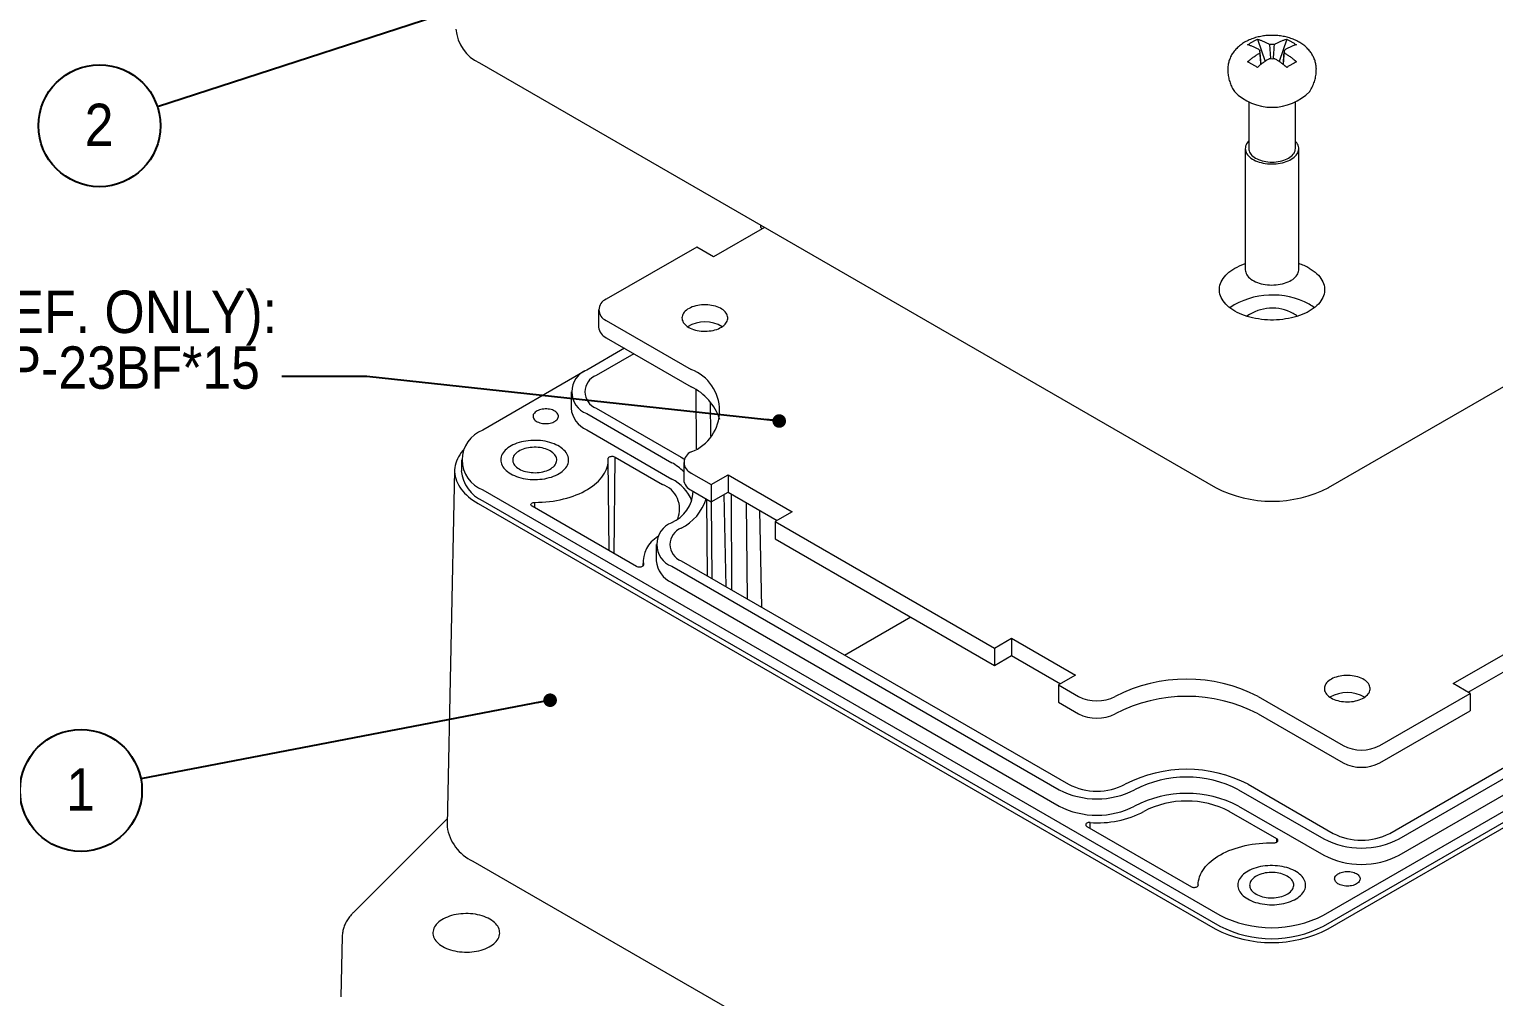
# Model space of a CAD drawing. Header units: inches. Extents: x 0.3 to 21.8, y 0.2 to 16.9.
# Drawn here: x 14.147 to 18.462, y 3.177 to 6.03 of the extents above; entities that cross this region are included whole.
import ezdxf

# ---------------------------------------------------------------- set-up
doc = ezdxf.new("R2010")
doc.units = ezdxf.units.IN
doc.header["$MEASUREMENT"] = 0
doc.linetypes.add('SLD-Solid', pattern=[0])
doc.layers.add('SLD-0', color=7, linetype='SLD-Solid')
doc.styles.add('SLDTEXTSTYLE1', font='GOTHIC.TTF', dxfattribs={"width": 0.913})
doc.styles.get("Standard").update_dxf_attribs({"font": 'GOTHIC.TTF'})
doc.dimstyles.new('SLDDIMSTYLE1', dxfattribs={"dimtxt": 0, "dimasz": 0.04, "dimexe": 0, "dimexo": 0.0625, "dimgap": 0, "dimtad": 0, "dimtih": 1, "dimtoh": 1, "dimdec": 0, "dimrnd": 1e-09, "dimzin": 0, "dimdsep": 46, "dimtxsty": 'Standard', "dimblk1": 'DOT', "dimblk2": 'DOT', "dimsah": 1, "dimcen": 0.09, "dimadec": 0, "dimazin": 0, "dimtfac": 0.04, "dimtdec": 0, "dimtofl": 0, "dimtmove": 0, "dimatfit": 3, "dimldrblk": 'DOT', "dimfxl": 0, "dimfrac": 2, "dimtolj": 1, "dimtzin": 0, "dimarcsym": 0})

# ---------------------------------------------------------------- blocks, each defined once
blk = doc.blocks.new('SW_NOTE_5')
at = {"layer": 'SLD-0', "color": 0}
blk.add_circle((-0.1765, -0.0339), 0.1797, dxfattribs=at)
at = {"layer": 'SLD-0', "color": 0, "insert": (-0.1777, 0.0311), "char_height": 0.125, "attachment_point": 2, "style": 'SLDTEXTSTYLE1'}
blk.add_mtext('1', dxfattribs=at)
blk = doc.blocks.new('_DOT')
at = {"color": 0, "linetype": 'ByBlock', "lineweight": -2}
blk.add_line((-0.5, 0), (-1, 0), dxfattribs=at)
at = {"color": 0, "linetype": 'ByBlock', "const_width": 0.5}
blk.add_lwpolyline([(-0.25, 0, 1), (0.25, 0, 1)], format="xyb", close=True, dxfattribs=at)
blk = doc.blocks.new('SW_NOTE_6')
at = {"layer": 'SLD-0', "color": 0}
blk.add_circle((-0.1709, -0.0556), 0.1797, dxfattribs=at)
at = {"layer": 'SLD-0', "color": 0, "insert": (-0.1721, 0.0094), "char_height": 0.125, "attachment_point": 2, "style": 'SLDTEXTSTYLE1'}
blk.add_mtext('2', dxfattribs=at)
blk = doc.blocks.new('SW_NOTE_8')
at = {"layer": 'SLD-0', "color": 0, "char_height": 0.125, "attachment_point": 3, "style": 'SLDTEXTSTYLE1'}
for s, insert in [('WP-23BF*15-PCB (REF. ONLY): ', (-0.0143, 0.2531)), ('PCB TEMPLATE FOR WP-23BF*15', (-0.065, 0.0888))]:
    blk.add_mtext(s, dxfattribs=dict(at, insert=insert))

msp = doc.modelspace()

# ---------------------------------------------------------------- linework, layer by layer
at = {"color": 7, "linetype": 'SLD-Solid', "lineweight": 15}
for p, q in [((17.9757, 4.679), (20.836, 6.3302)), ((17.7656, 6.0004), (17.7882, 5.9351)), ((17.8521, 6.0004), (17.8295, 5.9351)), ((17.7707, 5.9696), (17.7731, 5.9682)), ((17.7731, 5.96), (17.7707, 5.9586)), ((17.7731, 5.96), (17.7758, 5.926)), ((17.8018, 5.9848), (17.7993, 5.9862)), ((17.8018, 5.9848), (17.8048, 5.9434)), ((17.8184, 5.9862), (17.8159, 5.9848)), ((17.8446, 5.9682), (17.8416, 5.9262)), ((17.8446, 5.9682), (17.8471, 5.9696)), ((17.8471, 5.9586), (17.8446, 5.96)), ((15.4733, 5.931), (17.642, 4.679)), ((17.7993, 5.9421), (17.8018, 5.9435)), ((17.8159, 5.9435), (17.8184, 5.9421)), ((17.74, 5.8151), (17.74, 5.678)), ((17.8778, 5.678), (17.8778, 5.8151)), ((17.7301, 5.678), (17.7301, 5.3212)), ((17.8876, 5.3212), (17.8876, 5.678)), ((16.3137, 5.4458), (16.1632, 5.3589)), ((16.3019, 5.4526), (16.3019, 5.4453)), ((16.3019, 5.4453), (16.3074, 5.4421)), ((16.1135, 5.3876), (15.8469, 5.2337)), ((16.1632, 5.3589), (16.1135, 5.3876)), ((15.8246, 5.2026), (15.8246, 5.1516)), ((15.8469, 5.1715), (16.0975, 5.0268)), ((15.8469, 5.1205), (16.0975, 4.9758)), ((15.9008, 5.0894), (15.7895, 5.0251)), ((15.9286, 5.0733), (15.8173, 5.009)), ((17.9608, 3.4181), (20.826, 5.0721)), ((15.7852, 5.0226), (15.4833, 4.8483)), ((17.9608, 3.3859), (20.826, 5.04)), ((17.9747, 3.3779), (20.8399, 5.0319)), ((18.1557, 3.6591), (20.492, 5.0078)), ((16.111, 4.9674), (16.1115, 4.7923)), ((18.1835, 3.643), (20.5198, 4.9917)), ((15.7434, 4.9609), (15.7434, 4.9126)), ((16.1551, 4.8305), (16.1541, 4.9302)), ((18.1835, 3.5948), (20.5198, 4.9435)), ((15.7895, 4.8966), (16.0401, 4.7519)), ((15.8173, 4.9127), (16.0679, 4.768)), ((15.7895, 4.8484), (16.0401, 4.7037)), ((15.42, 4.76), (15.42, 4.7278)), ((15.8557, 4.4921), (15.8528, 4.7608)), ((15.8707, 4.4834), (15.8729, 4.7687)), ((15.8729, 4.7687), (16.0128, 4.6879)), ((16.0752, 4.7526), (16.0752, 4.7015)), ((15.4003, 4.7295), (15.3779, 3.6845)), ((16.0975, 4.7215), (16.1564, 4.6875)), ((16.1564, 4.6875), (16.2062, 4.7162)), ((16.2062, 4.7162), (16.3946, 4.6074)), ((16.2062, 4.7162), (16.2062, 4.6652)), ((15.4833, 4.6717), (17.6548, 3.4181)), ((16.0975, 4.6705), (16.1564, 4.6364)), ((16.1564, 4.6875), (16.1564, 4.6364)), ((16.1564, 4.6364), (16.2062, 4.6652)), ((16.2062, 4.6652), (16.3504, 4.5819)), ((15.4694, 4.6315), (17.6409, 3.3779)), ((15.4833, 4.6395), (17.6548, 3.3859)), ((15.9363, 4.4455), (15.6283, 4.6233)), ((15.6366, 4.6185), (15.6366, 4.635)), ((16.1455, 4.4179), (16.1431, 4.6441)), ((16.1594, 4.4099), (16.1571, 4.6368)), ((16.1999, 4.3865), (16.1945, 4.6584)), ((16.2149, 4.6601), (16.2156, 4.3774)), ((16.2634, 4.3498), (16.2606, 4.6338)), ((16.3051, 4.3258), (16.2994, 4.6113)), ((16.3946, 4.6074), (16.3448, 4.5787)), ((16.3448, 4.5787), (16.9915, 4.2054)), ((16.3448, 4.5787), (16.3448, 4.5277)), ((15.994, 4.5108), (15.994, 4.4626)), ((16.3448, 4.5277), (16.9915, 4.1544)), ((15.9554, 4.4633), (15.9552, 4.4473)), ((15.9564, 4.4496), (15.9564, 4.4511)), ((16.0401, 4.4466), (17.1814, 3.7877)), ((16.0679, 4.4627), (17.2093, 3.8038)), ((16.0401, 4.3984), (17.1814, 3.7395)), ((16.5494, 4.1847), (16.7441, 4.2972)), ((16.9915, 4.2054), (17.0413, 4.2341)), ((17.0413, 4.2341), (17.2297, 4.1253)), ((17.0413, 4.2341), (17.0413, 4.1831)), ((16.9915, 4.2054), (16.9915, 4.1544)), ((18.343, 4.1005), (18.5314, 4.2093)), ((16.9915, 4.1544), (17.0413, 4.1831)), ((17.0413, 4.1831), (17.1855, 4.0998)), ((18.3872, 4.075), (18.5314, 4.1583)), ((17.2297, 4.1253), (17.1799, 4.0966)), ((18.3927, 4.0718), (18.343, 4.1005)), ((17.1799, 4.0966), (17.2388, 4.0626)), ((17.1799, 4.0966), (17.1799, 4.0456)), ((17.7678, 4.0626), (18.0184, 3.9179)), ((18.1261, 3.9179), (18.3927, 4.0718)), ((18.3927, 4.0718), (18.3927, 4.0208)), ((17.1799, 4.0456), (17.2388, 4.0116)), ((18.1261, 3.8669), (18.3927, 4.0208)), ((17.7678, 4.0116), (18.0184, 3.8669)), ((17.7382, 3.8038), (17.9888, 3.6591)), ((17.7103, 3.7877), (17.961, 3.643)), ((17.8229, 3.643), (17.683, 3.7237)), ((17.7103, 3.7395), (17.961, 3.5948)), ((15.3783, 3.7023), (15.1011, 3.4251)), ((15.378, 3.6845), (15.3781, 3.6785)), ((17.2631, 3.6796), (17.5711, 3.5018)), ((17.2726, 3.6741), (17.2727, 3.6912)), ((17.8229, 3.6333), (17.8229, 3.643)), ((15.4536, 3.5776), (17.6251, 2.324)), ((17.5913, 3.5072), (17.5913, 3.5064)), ((15.069, 3.3548), (15.0652, 3.1774))]:
    msp.add_line(p, q, dxfattribs=at)
at = {"color": 7, "linetype": 'SLD-Solid', "lineweight": 15, "flags": 128}
for points in [[(17.74, 5.7), (17.739, 5.699), (17.7363, 5.6956), (17.734, 5.6922), (17.7323, 5.6886), (17.731, 5.685), (17.7303, 5.6813), (17.7301, 5.6776), (17.7304, 5.6739), (17.7313, 5.6702), (17.7327, 5.6666), (17.7345, 5.663), (17.7369, 5.6596), (17.7397, 5.6562), (17.7431, 5.6531), (17.7468, 5.6501), (17.751, 5.6472), (17.7555, 5.6446), (17.7604, 5.6422), (17.7656, 5.64), (17.7711, 5.6381), (17.7769, 5.6365), (17.7829, 5.6351), (17.789, 5.634), (17.7953, 5.6333), (17.8016, 5.6328), (17.8081, 5.6326), (17.8145, 5.6327), (17.8209, 5.6331), (17.8272, 5.6338), (17.8333, 5.6348), (17.8394, 5.6361), (17.8452, 5.6377), (17.8507, 5.6395), (17.856, 5.6416), (17.861, 5.644), (17.8657, 5.6465), (17.8699, 5.6493), (17.8738, 5.6523), (17.8772, 5.6554), (17.8801, 5.6587), (17.8826, 5.6621), (17.8846, 5.6657), (17.8861, 5.6693), (17.8871, 5.6729), (17.8876, 5.6766), (17.8875, 5.6803), (17.8869, 5.684), (17.8858, 5.6877), (17.8842, 5.6913), (17.8821, 5.6948), (17.8794, 5.6982), (17.8778, 5.7)], [(17.74, 5.678), (17.7402, 5.6746), (17.741, 5.6711), (17.7423, 5.6677), (17.7441, 5.6644), (17.7464, 5.6612), (17.7492, 5.6581), (17.7524, 5.6552), (17.7561, 5.6525), (17.7601, 5.6499), (17.7646, 5.6476), (17.7693, 5.6454), (17.7744, 5.6436), (17.7797, 5.642), (17.7853, 5.6407), (17.791, 5.6396), (17.7969, 5.6389), (17.8029, 5.6384), (17.8089, 5.6383), (17.8149, 5.6384), (17.8208, 5.6389), (17.8267, 5.6396), (17.8324, 5.6407), (17.838, 5.642), (17.8433, 5.6436), (17.8484, 5.6454), (17.8531, 5.6476), (17.8576, 5.6499), (17.8616, 5.6525), (17.8653, 5.6552), (17.8685, 5.6581), (17.8713, 5.6612), (17.8736, 5.6644), (17.8754, 5.6677), (17.8767, 5.6711), (17.8775, 5.6746), (17.8778, 5.678), (17.8778, 5.678)], [(17.9185, 5.3253), (17.9246, 5.3215), (17.9304, 5.3175), (17.9358, 5.3133), (17.9408, 5.309), (17.9453, 5.3045), (17.9493, 5.2998), (17.9529, 5.295), (17.956, 5.2901), (17.9586, 5.2852), (17.9607, 5.2801), (17.9622, 5.275), (17.9633, 5.2698), (17.9638, 5.2646), (17.9638, 5.2594), (17.9633, 5.2542), (17.9622, 5.249), (17.9607, 5.2439), (17.9586, 5.2388), (17.956, 5.2339), (17.9529, 5.229), (17.9493, 5.2242), (17.9453, 5.2195), (17.9408, 5.215), (17.9358, 5.2107), (17.9304, 5.2065), (17.9246, 5.2025), (17.9185, 5.1987), (17.9119, 5.1952), (17.905, 5.1918), (17.8978, 5.1887), (17.8902, 5.1858), (17.8824, 5.1832), (17.8744, 5.1809), (17.8661, 5.1788), (17.8576, 5.1771), (17.849, 5.1756), (17.8402, 5.1744), (17.8313, 5.1735), (17.8224, 5.1729), (17.8134, 5.1726), (17.8043, 5.1726), (17.7953, 5.1729), (17.7864, 5.1735), (17.7775, 5.1744), (17.7687, 5.1756), (17.7601, 5.1771), (17.7516, 5.1788), (17.7434, 5.1809), (17.7353, 5.1832), (17.7275, 5.1858), (17.72, 5.1887), (17.7127, 5.1918), (17.7058, 5.1952), (17.6993, 5.1987), (17.6931, 5.2025), (17.6873, 5.2065), (17.6819, 5.2107), (17.6769, 5.215), (17.6724, 5.2195), (17.6684, 5.2242), (17.6648, 5.229), (17.6617, 5.2339), (17.6591, 5.2388), (17.6571, 5.2439), (17.6555, 5.249), (17.6544, 5.2542), (17.6539, 5.2594), (17.6539, 5.2646), (17.6544, 5.2698), (17.6555, 5.275), (17.6571, 5.2801), (17.6591, 5.2852), (17.6617, 5.2901), (17.6648, 5.295), (17.6684, 5.2998), (17.6724, 5.3045), (17.6769, 5.309), (17.6819, 5.3133), (17.6873, 5.3175), (17.6931, 5.3215), (17.6993, 5.3253), (17.7058, 5.3288), (17.7127, 5.3322), (17.72, 5.3353), (17.7275, 5.3382), (17.7301, 5.3391)], [(17.7301, 5.3212), (17.7301, 5.3207), (17.7304, 5.317), (17.7313, 5.3133), (17.7327, 5.3097), (17.7345, 5.3062), (17.7369, 5.3027), (17.7397, 5.2994), (17.7431, 5.2962), (17.7468, 5.2932), (17.751, 5.2904), (17.7555, 5.2878), (17.7604, 5.2854), (17.7656, 5.2832), (17.7711, 5.2813), (17.7769, 5.2797), (17.7829, 5.2783), (17.789, 5.2772), (17.7953, 5.2764), (17.8016, 5.2759), (17.8081, 5.2757), (17.8145, 5.2759), (17.8209, 5.2763), (17.8272, 5.277), (17.8333, 5.278), (17.8394, 5.2793), (17.8452, 5.2809), (17.8507, 5.2827), (17.856, 5.2848), (17.861, 5.2871), (17.8657, 5.2897), (17.8699, 5.2925), (17.8738, 5.2955), (17.8772, 5.2986), (17.8801, 5.3019), (17.8826, 5.3053), (17.8846, 5.3088), (17.8861, 5.3124), (17.8871, 5.3161), (17.8876, 5.3198), (17.8876, 5.3212)], [(16.09, 5.1509), (16.0944, 5.1486), (16.0991, 5.1465), (16.1041, 5.1447), (16.1095, 5.1431), (16.115, 5.1418), (16.1207, 5.1408), (16.1265, 5.1401), (16.1325, 5.1397), (16.1384, 5.1395), (16.1444, 5.1397), (16.1503, 5.1402), (16.1561, 5.141), (16.1618, 5.1421), (16.1673, 5.1435), (16.1725, 5.1451), (16.1775, 5.147), (16.1821, 5.1492), (16.1865, 5.1516), (16.1904, 5.1542), (16.1939, 5.1569), (16.197, 5.1599), (16.1996, 5.163), (16.2017, 5.1662), (16.2034, 5.1695), (16.2045, 5.1729), (16.2051, 5.1763), (16.2051, 5.1798), (16.2047, 5.1832), (16.2037, 5.1866), (16.2022, 5.19), (16.2002, 5.1932), (16.1977, 5.1963), (16.1947, 5.1993), (16.1913, 5.2022), (16.1875, 5.2048), (16.1833, 5.2072), (16.1787, 5.2095), (16.1738, 5.2114), (16.1686, 5.2131), (16.1632, 5.2146), (16.1575, 5.2157), (16.1518, 5.2166), (16.1459, 5.2172), (16.1399, 5.2174), (16.134, 5.2174), (16.128, 5.2171), (16.1221, 5.2164), (16.1164, 5.2155), (16.1108, 5.2143), (16.1055, 5.2127), (16.1003, 5.211), (16.0955, 5.2089), (16.091, 5.2067), (16.0869, 5.2042), (16.0832, 5.2015), (16.0799, 5.1986), (16.077, 5.1956), (16.0746, 5.1924), (16.0727, 5.1891), (16.0714, 5.1858), (16.0705, 5.1824), (16.0702, 5.1789), (16.0704, 5.1755), (16.0711, 5.1721), (16.0724, 5.1687), (16.0741, 5.1654), (16.0764, 5.1622), (16.0791, 5.1591), (16.0823, 5.1562), (16.0859, 5.1535), (16.09, 5.1509)], [(15.6952, 4.9041), (15.6919, 4.9058), (15.6883, 4.9073), (15.6843, 4.9085), (15.6802, 4.9094), (15.6759, 4.91), (15.6715, 4.9104), (15.6671, 4.9104), (15.6626, 4.9101), (15.6583, 4.9096), (15.6541, 4.9087), (15.6501, 4.9076), (15.6464, 4.9062), (15.643, 4.9045), (15.64, 4.9027), (15.6373, 4.9006), (15.6351, 4.8984), (15.6334, 4.896), (15.6321, 4.8936), (15.6314, 4.891), (15.6312, 4.8885), (15.6316, 4.8859), (15.6324, 4.8834), (15.6338, 4.8809), (15.6356, 4.8786), (15.6379, 4.8764), (15.6407, 4.8744), (15.6438, 4.8726), (15.6473, 4.871), (15.6511, 4.8697), (15.6551, 4.8686), (15.6594, 4.8678), (15.6637, 4.8673), (15.6682, 4.8671), (15.6726, 4.8672), (15.677, 4.8677), (15.6813, 4.8684), (15.6854, 4.8694), (15.6892, 4.8706), (15.6928, 4.8722), (15.696, 4.8739), (15.6989, 4.8759), (15.7013, 4.878), (15.7033, 4.8803), (15.7047, 4.8828), (15.7057, 4.8853), (15.7062, 4.8878), (15.7061, 4.8904), (15.7055, 4.8929), (15.7044, 4.8954), (15.7028, 4.8978), (15.7007, 4.9001), (15.6982, 4.9022), (15.6952, 4.9041)], [(15.4263, 4.7901), (15.424, 4.7874), (15.4193, 4.7815), (15.4152, 4.7754), (15.4115, 4.7693), (15.4083, 4.7631), (15.4057, 4.7568), (15.4035, 4.7504), (15.4019, 4.744), (15.4009, 4.7376), (15.4003, 4.7311), (15.4003, 4.7246), (15.4009, 4.7181), (15.4019, 4.7117), (15.4035, 4.7052), (15.4057, 4.6989), (15.4083, 4.6926), (15.4115, 4.6863), (15.4152, 4.6802), (15.4193, 4.6742), (15.424, 4.6683), (15.4291, 4.6625), (15.4348, 4.6569), (15.4408, 4.6515), (15.4473, 4.6462), (15.4543, 4.6411), (15.4616, 4.6362), (15.4694, 4.6315)], [(15.5656, 4.7192), (15.5708, 4.7163), (15.5765, 4.7137), (15.5824, 4.7113), (15.5886, 4.7092), (15.5951, 4.7074), (15.6018, 4.7058), (15.6086, 4.7045), (15.6157, 4.7035), (15.6228, 4.7028), (15.63, 4.7024), (15.6372, 4.7023), (15.6444, 4.7024), (15.6516, 4.7029), (15.6586, 4.7037), (15.6656, 4.7048), (15.6724, 4.7062), (15.6791, 4.7078), (15.6855, 4.7097), (15.6916, 4.7119), (15.6975, 4.7143), (15.703, 4.717), (15.7082, 4.7199), (15.7131, 4.723), (15.7175, 4.7263), (15.7215, 4.7298), (15.725, 4.7334), (15.7281, 4.7372), (15.7307, 4.7411), (15.7329, 4.745), (15.7345, 4.7491), (15.7356, 4.7532), (15.7362, 4.7574), (15.7362, 4.7615), (15.7358, 4.7657), (15.7348, 4.7698), (15.7333, 4.7739), (15.7313, 4.7779), (15.7288, 4.7818), (15.7259, 4.7856), (15.7224, 4.7893), (15.7185, 4.7928), (15.7142, 4.7961), (15.7095, 4.7993), (15.7044, 4.8022), (15.6989, 4.805), (15.6931, 4.8075), (15.6871, 4.8097), (15.6807, 4.8117), (15.6741, 4.8134), (15.6673, 4.8149), (15.6604, 4.816), (15.6533, 4.8169), (15.6462, 4.8174), (15.639, 4.8177), (15.6318, 4.8177), (15.6246, 4.8173), (15.6174, 4.8167), (15.6104, 4.8157), (15.6035, 4.8145), (15.5968, 4.813), (15.5902, 4.8112), (15.5839, 4.8092), (15.5779, 4.8069), (15.5722, 4.8043), (15.5668, 4.8015), (15.5618, 4.7985), (15.5572, 4.7953), (15.553, 4.7919), (15.5492, 4.7884), (15.5459, 4.7847), (15.543, 4.7809), (15.5407, 4.7769), (15.5388, 4.7729), (15.5374, 4.7688), (15.5366, 4.7647), (15.5363, 4.7605), (15.5365, 4.7563), (15.5372, 4.7522), (15.5384, 4.7481), (15.5402, 4.744), (15.5424, 4.7401), (15.5451, 4.7362), (15.5483, 4.7325), (15.552, 4.7289), (15.5561, 4.7255), (15.5606, 4.7222), (15.5656, 4.7192)], [(15.5656, 4.7192), (15.5708, 4.7163), (15.5765, 4.7137), (15.5824, 4.7113), (15.5886, 4.7092), (15.5951, 4.7074), (15.6018, 4.7058), (15.6086, 4.7045), (15.6157, 4.7035), (15.6228, 4.7028), (15.63, 4.7024), (15.6372, 4.7023), (15.6444, 4.7024), (15.6516, 4.7029), (15.6586, 4.7037), (15.6656, 4.7048), (15.6724, 4.7062), (15.6791, 4.7078), (15.6855, 4.7097), (15.6916, 4.7119), (15.6975, 4.7143), (15.703, 4.717), (15.7082, 4.7199), (15.7131, 4.723), (15.7175, 4.7263), (15.7215, 4.7298), (15.725, 4.7334), (15.7281, 4.7372), (15.7307, 4.7411), (15.7329, 4.745), (15.7345, 4.7491), (15.7356, 4.7532), (15.7362, 4.7574), (15.7362, 4.7615), (15.7358, 4.7657), (15.7348, 4.7698), (15.7333, 4.7739), (15.7313, 4.7779), (15.7288, 4.7818), (15.7259, 4.7856), (15.7224, 4.7893), (15.7185, 4.7928), (15.7142, 4.7961), (15.7095, 4.7993), (15.7044, 4.8022), (15.6989, 4.805), (15.6931, 4.8075), (15.6871, 4.8097), (15.6807, 4.8117), (15.6741, 4.8134), (15.6673, 4.8149), (15.6604, 4.816), (15.6533, 4.8169), (15.6462, 4.8174), (15.639, 4.8177), (15.6318, 4.8177), (15.6246, 4.8173), (15.6174, 4.8167), (15.6104, 4.8157), (15.6035, 4.8145), (15.5968, 4.813), (15.5902, 4.8112), (15.5839, 4.8092), (15.5779, 4.8069), (15.5722, 4.8043), (15.5668, 4.8015), (15.5618, 4.7985), (15.5572, 4.7953), (15.553, 4.7919), (15.5492, 4.7884), (15.5459, 4.7847), (15.543, 4.7809), (15.5407, 4.7769), (15.5388, 4.7729), (15.5374, 4.7688), (15.5366, 4.7647), (15.5363, 4.7605), (15.5365, 4.7563), (15.5372, 4.7522), (15.5384, 4.7481), (15.5402, 4.744), (15.5424, 4.7401), (15.5451, 4.7362), (15.5483, 4.7325), (15.552, 4.7289), (15.5561, 4.7255), (15.5606, 4.7222), (15.5656, 4.7192)], [(15.5903, 4.7335), (15.5946, 4.7312), (15.5993, 4.7292), (15.6042, 4.7274), (15.6094, 4.7258), (15.6148, 4.7246), (15.6204, 4.7236), (15.6261, 4.7229), (15.6319, 4.7226), (15.6377, 4.7225), (15.6435, 4.7227), (15.6493, 4.7232), (15.655, 4.7241), (15.6605, 4.7252), (15.6658, 4.7266), (15.6708, 4.7282), (15.6756, 4.7301), (15.6801, 4.7323), (15.6842, 4.7347), (15.688, 4.7373), (15.6913, 4.74), (15.6942, 4.743), (15.6966, 4.746), (15.6985, 4.7492), (15.6999, 4.7525), (15.7008, 4.7558), (15.7012, 4.7591), (15.7011, 4.7625), (15.7004, 4.7658), (15.6993, 4.7691), (15.6976, 4.7724), (15.6954, 4.7755), (15.6928, 4.7785), (15.6897, 4.7813), (15.6861, 4.784), (15.6822, 4.7865), (15.6779, 4.7888), (15.6733, 4.7908), (15.6683, 4.7926), (15.6631, 4.7941), (15.6577, 4.7954), (15.6521, 4.7963), (15.6464, 4.797), (15.6406, 4.7974), (15.6348, 4.7975), (15.629, 4.7972), (15.6232, 4.7967), (15.6176, 4.7959), (15.6121, 4.7948), (15.6068, 4.7934), (15.6017, 4.7917), (15.5969, 4.7898), (15.5924, 4.7877), (15.5883, 4.7853), (15.5846, 4.7827), (15.5813, 4.7799), (15.5784, 4.777), (15.576, 4.7739), (15.5741, 4.7708), (15.5726, 4.7675), (15.5717, 4.7642), (15.5713, 4.7608), (15.5715, 4.7575), (15.5721, 4.7541), (15.5733, 4.7508), (15.575, 4.7476), (15.5771, 4.7445), (15.5798, 4.7415), (15.5829, 4.7386), (15.5864, 4.7359), (15.5903, 4.7335)], [(15.6366, 4.635), (15.6474, 4.6351), (15.6582, 4.6356), (15.669, 4.6364), (15.6796, 4.6375), (15.6902, 4.6389), (15.7006, 4.6406), (15.7108, 4.6426), (15.7209, 4.6449), (15.7307, 4.6475), (15.7403, 4.6504), (15.7497, 4.6535), (15.7588, 4.6569), (15.7675, 4.6606), (15.776, 4.6645), (15.784, 4.6686), (15.7918, 4.673), (15.7991, 4.6776), (15.806, 4.6824), (15.8125, 4.6874), (15.8186, 4.6925), (15.8242, 4.6979), (15.8293, 4.7034), (15.834, 4.709), (15.8382, 4.7148), (15.8418, 4.7207), (15.845, 4.7266), (15.8476, 4.7327), (15.8497, 4.7388), (15.8512, 4.745), (15.8523, 4.7512), (15.8528, 4.7574), (15.8527, 4.7637)], [(15.8527, 4.7637), (15.8529, 4.7652), (15.8537, 4.7666), (15.8549, 4.7679), (15.8566, 4.769), (15.8587, 4.7698), (15.861, 4.7704), (15.8635, 4.7707), (15.8661, 4.7707), (15.8686, 4.7703), (15.8709, 4.7696), (15.8729, 4.7687)], [(16.0679, 4.768), (16.0761, 4.7631), (16.0771, 4.7624)], [(15.6283, 4.6233), (15.6267, 4.6245), (15.6256, 4.6258), (15.625, 4.6272), (15.6249, 4.6286), (15.6253, 4.6301), (15.6263, 4.6314), (15.6277, 4.6326), (15.6296, 4.6336), (15.6317, 4.6344), (15.6341, 4.6348), (15.6366, 4.635)], [(15.9564, 4.4511), (15.9564, 4.4495), (15.9558, 4.4481), (15.9546, 4.4467), (15.9529, 4.4455), (15.9509, 4.4446), (15.9485, 4.4439), (15.9459, 4.4436), (15.9433, 4.4436), (15.9407, 4.4439), (15.9384, 4.4446), (15.9363, 4.4455)], [(17.9828, 4.0582), (17.9872, 4.0559), (17.9919, 4.0538), (17.997, 4.052), (18.0023, 4.0504), (18.0078, 4.0491), (18.0135, 4.0481), (18.0194, 4.0474), (18.0253, 4.0469), (18.0313, 4.0468), (18.0372, 4.047), (18.0431, 4.0475), (18.0489, 4.0483), (18.0546, 4.0494), (18.0601, 4.0508), (18.0653, 4.0524), (18.0703, 4.0543), (18.075, 4.0565), (18.0793, 4.0589), (18.0832, 4.0615), (18.0867, 4.0642), (18.0898, 4.0672), (18.0924, 4.0703), (18.0946, 4.0735), (18.0962, 4.0768), (18.0973, 4.0802), (18.0979, 4.0836), (18.098, 4.0871), (18.0975, 4.0905), (18.0965, 4.0939), (18.095, 4.0973), (18.093, 4.1005), (18.0905, 4.1036), (18.0875, 4.1066), (18.0841, 4.1095), (18.0803, 4.1121), (18.0761, 4.1145), (18.0715, 4.1168), (18.0666, 4.1187), (18.0614, 4.1204), (18.056, 4.1219), (18.0504, 4.123), (18.0446, 4.1239), (18.0387, 4.1245), (18.0327, 4.1247), (18.0268, 4.1247), (18.0208, 4.1244), (18.015, 4.1237), (18.0092, 4.1228), (18.0036, 4.1215), (17.9983, 4.12), (17.9932, 4.1183), (17.9883, 4.1162), (17.9838, 4.114), (17.9797, 4.1115), (17.976, 4.1088), (17.9727, 4.1059), (17.9698, 4.1029), (17.9675, 4.0997), (17.9656, 4.0964), (17.9642, 4.0931), (17.9633, 4.0897), (17.963, 4.0862), (17.9632, 4.0828), (17.9639, 4.0794), (17.9652, 4.076), (17.9669, 4.0727), (17.9692, 4.0695), (17.9719, 4.0664), (17.9751, 4.0635), (17.9787, 4.0608), (17.9828, 4.0582)], [(17.2727, 3.6912), (17.27, 3.6912), (17.2675, 3.6908), (17.2651, 3.6902), (17.2631, 3.6892), (17.2614, 3.688), (17.2603, 3.6866), (17.2597, 3.6851), (17.2597, 3.6836), (17.2603, 3.6821), (17.2615, 3.6808), (17.2631, 3.6796)], [(17.5913, 3.5066), (17.5915, 3.5128), (17.5924, 3.5191), (17.5937, 3.5253), (17.5956, 3.5314), (17.5981, 3.5375), (17.601, 3.5435), (17.6045, 3.5494), (17.6085, 3.5552), (17.6129, 3.5609), (17.6179, 3.5665), (17.6233, 3.5719), (17.6292, 3.5771), (17.6356, 3.5822), (17.6423, 3.587), (17.6495, 3.5917), (17.6571, 3.5962), (17.6651, 3.6004), (17.6734, 3.6044), (17.682, 3.6081), (17.691, 3.6116), (17.7002, 3.6149), (17.7097, 3.6178), (17.7195, 3.6205), (17.7295, 3.6229), (17.7397, 3.625), (17.75, 3.6269), (17.7605, 3.6284), (17.7711, 3.6296), (17.7818, 3.6305), (17.7926, 3.6311), (17.8034, 3.6314), (17.8142, 3.6313)], [(17.8142, 3.6313), (17.8168, 3.6314), (17.8192, 3.6319), (17.8214, 3.6326), (17.8234, 3.6336), (17.8248, 3.6348), (17.8259, 3.6361), (17.8263, 3.6376), (17.8263, 3.6391), (17.8257, 3.6405), (17.8245, 3.6418), (17.8229, 3.643)], [(17.7371, 3.4656), (17.7424, 3.4627), (17.748, 3.4601), (17.7539, 3.4577), (17.7602, 3.4556), (17.7666, 3.4538), (17.7733, 3.4522), (17.7802, 3.4509), (17.7872, 3.4499), (17.7943, 3.4492), (17.8015, 3.4488), (17.8087, 3.4487), (17.8159, 3.4488), (17.8231, 3.4493), (17.8302, 3.4501), (17.8371, 3.4512), (17.844, 3.4526), (17.8506, 3.4542), (17.857, 3.4561), (17.8632, 3.4583), (17.869, 3.4607), (17.8746, 3.4634), (17.8798, 3.4663), (17.8846, 3.4694), (17.889, 3.4727), (17.893, 3.4762), (17.8966, 3.4798), (17.8997, 3.4836), (17.9023, 3.4875), (17.9044, 3.4914), (17.906, 3.4955), (17.9071, 3.4996), (17.9077, 3.5038), (17.9078, 3.5079), (17.9073, 3.5121), (17.9063, 3.5162), (17.9048, 3.5203), (17.9028, 3.5243), (17.9004, 3.5282), (17.8974, 3.532), (17.8939, 3.5357), (17.8901, 3.5392), (17.8857, 3.5426), (17.881, 3.5457), (17.8759, 3.5487), (17.8704, 3.5514), (17.8647, 3.5539), (17.8586, 3.5561), (17.8522, 3.5581), (17.8456, 3.5598), (17.8389, 3.5613), (17.8319, 3.5624), (17.8249, 3.5633), (17.8177, 3.5638), (17.8105, 3.5641), (17.8033, 3.5641), (17.7961, 3.5637), (17.789, 3.5631), (17.7819, 3.5621), (17.775, 3.5609), (17.7683, 3.5594), (17.7618, 3.5576), (17.7555, 3.5556), (17.7495, 3.5533), (17.7437, 3.5507), (17.7384, 3.5479), (17.7334, 3.5449), (17.7287, 3.5417), (17.7245, 3.5383), (17.7207, 3.5348), (17.7174, 3.5311), (17.7146, 3.5273), (17.7122, 3.5233), (17.7103, 3.5193), (17.709, 3.5152), (17.7081, 3.5111), (17.7078, 3.5069), (17.708, 3.5027), (17.7087, 3.4986), (17.7099, 3.4945), (17.7117, 3.4904), (17.7139, 3.4865), (17.7167, 3.4826), (17.7199, 3.4789), (17.7235, 3.4753), (17.7276, 3.4719), (17.7322, 3.4686), (17.7371, 3.4656)], [(17.7371, 3.4656), (17.7424, 3.4627), (17.748, 3.4601), (17.7539, 3.4577), (17.7602, 3.4556), (17.7666, 3.4538), (17.7733, 3.4522), (17.7802, 3.4509), (17.7872, 3.4499), (17.7943, 3.4492), (17.8015, 3.4488), (17.8087, 3.4487), (17.8159, 3.4488), (17.8231, 3.4493), (17.8302, 3.4501), (17.8371, 3.4512), (17.844, 3.4526), (17.8506, 3.4542), (17.857, 3.4561), (17.8632, 3.4583), (17.869, 3.4607), (17.8746, 3.4634), (17.8798, 3.4663), (17.8846, 3.4694), (17.889, 3.4727), (17.893, 3.4762), (17.8966, 3.4798), (17.8997, 3.4836), (17.9023, 3.4875), (17.9044, 3.4914), (17.906, 3.4955), (17.9071, 3.4996), (17.9077, 3.5038), (17.9078, 3.5079), (17.9073, 3.5121), (17.9063, 3.5162), (17.9048, 3.5203), (17.9028, 3.5243), (17.9004, 3.5282), (17.8974, 3.532), (17.8939, 3.5357), (17.8901, 3.5392), (17.8857, 3.5426), (17.881, 3.5457), (17.8759, 3.5487), (17.8704, 3.5514), (17.8647, 3.5539), (17.8586, 3.5561), (17.8522, 3.5581), (17.8456, 3.5598), (17.8389, 3.5613), (17.8319, 3.5624), (17.8249, 3.5633), (17.8177, 3.5638), (17.8105, 3.5641), (17.8033, 3.5641), (17.7961, 3.5637), (17.789, 3.5631), (17.7819, 3.5621), (17.775, 3.5609), (17.7683, 3.5594), (17.7618, 3.5576), (17.7555, 3.5556), (17.7495, 3.5533), (17.7437, 3.5507), (17.7384, 3.5479), (17.7334, 3.5449), (17.7287, 3.5417), (17.7245, 3.5383), (17.7207, 3.5348), (17.7174, 3.5311), (17.7146, 3.5273), (17.7122, 3.5233), (17.7103, 3.5193), (17.709, 3.5152), (17.7081, 3.5111), (17.7078, 3.5069), (17.708, 3.5027), (17.7087, 3.4986), (17.7099, 3.4945), (17.7117, 3.4904), (17.7139, 3.4865), (17.7167, 3.4826), (17.7199, 3.4789), (17.7235, 3.4753), (17.7276, 3.4719), (17.7322, 3.4686), (17.7371, 3.4656)], [(17.7619, 3.4799), (17.7662, 3.4776), (17.7708, 3.4756), (17.7757, 3.4738), (17.7809, 3.4722), (17.7863, 3.471), (17.7919, 3.47), (17.7976, 3.4693), (17.8034, 3.469), (17.8093, 3.4689), (17.8151, 3.4691), (17.8208, 3.4696), (17.8265, 3.4705), (17.832, 3.4716), (17.8373, 3.473), (17.8424, 3.4746), (17.8471, 3.4765), (17.8516, 3.4787), (17.8557, 3.4811), (17.8595, 3.4837), (17.8628, 3.4864), (17.8657, 3.4894), (17.8681, 3.4924), (17.87, 3.4956), (17.8714, 3.4989), (17.8723, 3.5022), (17.8727, 3.5055), (17.8726, 3.5089), (17.872, 3.5123), (17.8708, 3.5155), (17.8691, 3.5188), (17.8669, 3.5219), (17.8643, 3.5249), (17.8612, 3.5277), (17.8577, 3.5304), (17.8537, 3.5329), (17.8494, 3.5352), (17.8448, 3.5372), (17.8399, 3.539), (17.8347, 3.5405), (17.8293, 3.5418), (17.8237, 3.5427), (17.818, 3.5434), (17.8122, 3.5438), (17.8063, 3.5439), (17.8005, 3.5437), (17.7948, 3.5431), (17.7891, 3.5423), (17.7836, 3.5412), (17.7783, 3.5398), (17.7732, 3.5381), (17.7684, 3.5362), (17.764, 3.5341), (17.7598, 3.5317), (17.7561, 3.5291), (17.7528, 3.5263), (17.7499, 3.5234), (17.7475, 3.5203), (17.7456, 3.5172), (17.7442, 3.5139), (17.7432, 3.5106), (17.7429, 3.5072), (17.743, 3.5039), (17.7436, 3.5005), (17.7448, 3.4972), (17.7465, 3.494), (17.7487, 3.4909), (17.7513, 3.4879), (17.7544, 3.485), (17.7579, 3.4824), (17.7619, 3.4799)], [(18.0574, 3.5404), (18.0604, 3.5385), (18.0629, 3.5364), (18.065, 3.5341), (18.0666, 3.5318), (18.0677, 3.5293), (18.0683, 3.5267), (18.0684, 3.5242), (18.0679, 3.5216), (18.0669, 3.5191), (18.0654, 3.5167), (18.0635, 3.5144), (18.061, 3.5122), (18.0582, 3.5103), (18.055, 3.5085), (18.0514, 3.507), (18.0475, 3.5057), (18.0434, 3.5047), (18.0392, 3.504), (18.0348, 3.5036), (18.0304, 3.5035), (18.0259, 3.5037), (18.0216, 3.5042), (18.0173, 3.5049), (18.0133, 3.506), (18.0095, 3.5073), (18.006, 3.5089), (18.0029, 3.5107), (18.0001, 3.5128), (17.9978, 3.515), (17.996, 3.5173), (17.9946, 3.5197), (17.9937, 3.5222), (17.9934, 3.5248), (17.9936, 3.5274), (17.9943, 3.5299), (17.9956, 3.5324), (17.9973, 3.5347), (17.9995, 3.5369), (18.0021, 3.539), (18.0052, 3.5409), (18.0086, 3.5425), (18.0123, 3.5439), (18.0163, 3.5451), (18.0205, 3.5459), (18.0248, 3.5465), (18.0292, 3.5467), (18.0337, 3.5467), (18.0381, 3.5464), (18.0424, 3.5457), (18.0465, 3.5448), (18.0505, 3.5436), (18.0541, 3.5421), (18.0574, 3.5404)], [(17.5711, 3.5018), (17.5731, 3.5009), (17.5753, 3.5002), (17.5778, 3.4999), (17.5803, 3.4998), (17.5828, 3.5001), (17.5851, 3.5006), (17.5872, 3.5014), (17.5889, 3.5025), (17.5902, 3.5038), (17.591, 3.5051), (17.5913, 3.5066)], [(15.365, 3.3255), (15.3703, 3.3227), (15.3759, 3.3201), (15.3818, 3.3178), (15.388, 3.3157), (15.3945, 3.3138), (15.4012, 3.3123), (15.408, 3.311), (15.415, 3.31), (15.4221, 3.3094), (15.4293, 3.309), (15.4364, 3.3089), (15.4436, 3.3091), (15.4507, 3.3097), (15.4578, 3.3105), (15.4647, 3.3116), (15.4715, 3.313), (15.478, 3.3147), (15.4844, 3.3167), (15.4904, 3.3189), (15.4962, 3.3214), (15.5017, 3.3241), (15.5067, 3.327), (15.5114, 3.3302), (15.5157, 3.3335), (15.5196, 3.337), (15.523, 3.3407), (15.5259, 3.3444), (15.5284, 3.3483), (15.5303, 3.3523), (15.5317, 3.3564), (15.5327, 3.3605), (15.5331, 3.3647), (15.5329, 3.3688), (15.5323, 3.373), (15.5311, 3.377), (15.5294, 3.3811), (15.5272, 3.385), (15.5245, 3.3889), (15.5213, 3.3926), (15.5177, 3.3962), (15.5136, 3.3996), (15.5091, 3.4028), (15.5042, 3.4059), (15.499, 3.4087), (15.4934, 3.4113), (15.4874, 3.4137), (15.4812, 3.4158), (15.4748, 3.4176), (15.4681, 3.4191), (15.4613, 3.4204), (15.4543, 3.4214), (15.4472, 3.4221), (15.44, 3.4224), (15.4328, 3.4225), (15.4257, 3.4223), (15.4185, 3.4218), (15.4115, 3.4209), (15.4046, 3.4198), (15.3978, 3.4184), (15.3912, 3.4167), (15.3849, 3.4147), (15.3788, 3.4125), (15.3731, 3.41), (15.3676, 3.4073), (15.3625, 3.4044), (15.3579, 3.4012), (15.3536, 3.3979), (15.3497, 3.3944), (15.3463, 3.3908), (15.3434, 3.387), (15.3409, 3.3831), (15.339, 3.3791), (15.3375, 3.375), (15.3366, 3.3709), (15.3362, 3.3667), (15.3364, 3.3626), (15.337, 3.3585), (15.3382, 3.3544), (15.3399, 3.3503), (15.3421, 3.3464), (15.3448, 3.3425), (15.3479, 3.3388), (15.3516, 3.3352), (15.3557, 3.3318), (15.3602, 3.3286), (15.365, 3.3255)]]:
    msp.add_lwpolyline(points, dxfattribs=at)
at = {"color": 7, "linetype": 'SLD-Solid', "lineweight": 15}
for centre, radius, start, end in [((15.5216, 6.0383), 0.1177, 184.1479, 245.7765), ((17.7848, 5.9641), 0.0124, 160.7635, 199.2365), ((17.8089, 5.9225), 0.0627, 83.5081, 96.4919), ((17.8329, 5.9641), 0.0124, 340.7635, 19.2365), ((17.8089, 6.0058), 0.0627, 263.5081, 276.4919), ((17.8089, 5.9551), 0.1553, 224.4203, 315.597), ((17.8321, 5.1735), 0.1746, 60.3489, 71.4596), ((15.8588, 5.2026), 0.0333, 111.037, 248.963), ((17.8099, 5.0158), 0.2305, 61.8952, 123.0867), ((17.8097, 5.078), 0.1296, 61.564, 125.5118), ((17.8367, 5.131), 0.0702, 48.4537, 60.3583), ((17.8543, 5.1071), 0.1291, 52.0612, 60.1853), ((15.8625, 5.1552), 0.0381, 185.5039, 245.8163), ((16.1377, 5.066), 0.1008, 59.6087, 120.3913), ((15.8141, 4.9609), 0.0688, 110.954, 249.046), ((15.8358, 4.9609), 0.0516, 110.9875, 249.0125), ((16.0511, 4.9052), 0.1301, 290.8986, 69.1014), ((16.0248, 4.8275), 0.1651, 18.4227, 63.8697), ((15.8218, 4.9203), 0.0788, 185.5567, 245.7635), ((15.5168, 4.76), 0.0944, 110.7834, 249.2166), ((15.9597, 4.6093), 0.1637, 45.1296, 60.5949), ((16.1095, 4.7526), 0.0333, 111.037, 248.963), ((15.5282, 4.7386), 0.1088, 185.6948, 245.6253), ((15.9847, 4.593), 0.1238, 22.0123, 63.42), ((15.9857, 4.6152), 0.0776, 338.4533, 69.592), ((15.9966, 4.6729), 0.107, 293.9771, 356.8746), ((16.1131, 4.7052), 0.0381, 185.5039, 245.8163), ((17.8089, 5.0006), 0.3624, 242.5782, 297.4218), ((16.0056, 4.6858), 0.1413, 296.1806, 343.3656), ((16.0647, 4.5108), 0.0688, 110.954, 249.046), ((16.0427, 4.459), 0.0867, 120.178, 185.2263), ((16.0864, 4.5108), 0.0516, 110.9875, 249.0125), ((16.0724, 4.4703), 0.0788, 185.5567, 245.7635), ((17.5572, 3.6566), 0.4574, 62.5817, 117.4183), ((17.2927, 4.1663), 0.1168, 242.548, 297.452), ((17.5572, 3.6056), 0.4574, 62.5817, 117.4183), ((18.0305, 3.9733), 0.1008, 59.6087, 120.3913), ((17.2927, 4.1152), 0.1168, 242.548, 297.452), ((18.0723, 4.0216), 0.1168, 242.548, 297.452), ((17.5572, 3.4553), 0.3927, 62.5496, 117.4504), ((18.0723, 3.9706), 0.1168, 242.548, 297.452), ((17.2927, 3.9645), 0.1811, 242.5601, 297.4399), ((17.5572, 3.4921), 0.333, 62.6097, 117.3903), ((17.2927, 4.0021), 0.2415, 242.5683, 297.4317), ((17.5572, 3.4439), 0.333, 62.6097, 117.3903), ((17.5572, 3.4812), 0.2733, 62.5736, 117.4264), ((17.2927, 3.9539), 0.2415, 242.5683, 297.4317), ((17.2957, 3.9818), 0.2916, 265.4721, 297.7179), ((15.5093, 3.698), 0.1327, 188.4741, 245.1875), ((18.0723, 3.8574), 0.2415, 242.5683, 297.4317), ((18.0723, 3.8198), 0.1811, 242.5601, 297.4399), ((18.0723, 3.8092), 0.2415, 242.5683, 297.4317), ((17.8078, 3.7133), 0.3325, 242.6097, 297.3903), ((17.8078, 3.6995), 0.3624, 242.5782, 297.4218), ((17.8078, 3.6811), 0.3325, 242.6097, 297.3903)]:
    msp.add_arc(centre, radius, start, end, dxfattribs=at)
for points, knots in [([(17.8889, 5.9918), (17.8876, 5.9926), (17.8841, 5.9946), (17.8782, 5.9974), (17.8713, 6.0004), (17.8641, 6.003), (17.8568, 6.0053), (17.8493, 6.0073), (17.8417, 6.0089), (17.834, 6.0101), (17.8262, 6.0111), (17.8184, 6.0116), (17.8106, 6.0119), (17.8027, 6.0118), (17.7949, 6.0114), (17.7871, 6.0106), (17.7793, 6.0095), (17.7716, 6.008), (17.764, 6.0062), (17.7565, 6.004), (17.7491, 6.0015), (17.7419, 5.9985), (17.7349, 5.9952), (17.7281, 5.9915), (17.7217, 5.9875), (17.7156, 5.9831), (17.7099, 5.9784), (17.7046, 5.9734), (17.6998, 5.9681), (17.6954, 5.9626), (17.6915, 5.957), (17.6882, 5.9511), (17.6853, 5.9451), (17.6829, 5.939), (17.681, 5.9329), (17.6796, 5.9266), (17.6788, 5.9204), (17.6783, 5.9153), (17.6784, 5.9124), (17.6784, 5.9115)], [0, 0, 0, 0, 0.0177015, 0.0459895, 0.0743541, 0.1028442, 0.1313443, 0.1597965, 0.1881693, 0.2164539, 0.2446589, 0.2728053, 0.3009222, 0.3290442, 0.3572051, 0.3854345, 0.4137709, 0.4422502, 0.4709035, 0.4997527, 0.5288049, 0.5580457, 0.5874319, 0.6168622, 0.6462073, 0.6753319, 0.7041054, 0.7324245, 0.7602247, 0.7874826, 0.8142078, 0.8404323, 0.8662012, 0.8915651, 0.9165764, 0.9412867, 0.9657462, 0.9900038, 1, 1, 1, 1]), ([(17.7369, 5.9839), (17.7393, 5.9854), (17.7439, 5.9885), (17.751, 5.9928), (17.7582, 5.9968), (17.7631, 5.9992), (17.7656, 6.0004)], [0, 0, 0, 0, 0.249249, 0.498802, 0.749251, 1, 1, 1, 1]), ([(17.7656, 6.0004), (17.7683, 5.9997), (17.7738, 5.9982), (17.7822, 5.9949), (17.7907, 5.991), (17.7964, 5.9878), (17.7993, 5.9862)], [0, 0, 0, 0, 0.246787, 0.494897, 0.746863, 1, 1, 1, 1]), ([(17.8184, 5.9862), (17.8212, 5.9878), (17.8268, 5.9909), (17.8353, 5.9948), (17.8438, 5.9981), (17.8493, 5.9996), (17.8521, 6.0004)], [0, 0, 0, 0, 0.247097, 0.495217, 0.746918, 1, 1, 1, 1]), ([(17.8521, 6.0004), (17.8545, 5.9992), (17.8594, 5.9968), (17.8667, 5.9928), (17.8738, 5.9885), (17.8784, 5.9854), (17.8808, 5.9839)], [0, 0, 0, 0, 0.2492495, 0.4988019, 0.7492507, 1, 1, 1, 1]), ([(17.7707, 5.9696), (17.7678, 5.9712), (17.7622, 5.9744), (17.7537, 5.9783), (17.7453, 5.9816), (17.7397, 5.9831), (17.7369, 5.9839)], [0, 0, 0, 0, 0.247097, 0.495217, 0.746918, 1, 1, 1, 1]), ([(17.7369, 5.9339), (17.7397, 5.9363), (17.7451, 5.9411), (17.7535, 5.9476), (17.762, 5.9535), (17.7678, 5.9569), (17.7707, 5.9586)], [0, 0, 0, 0, 0.246787, 0.494897, 0.746863, 1, 1, 1, 1]), ([(17.7761, 5.9262), (17.7758, 5.9299), (17.7748, 5.944), (17.7738, 5.9579), (17.7731, 5.9682)], [0, 0, 0, 0, 0.264703, 1, 1, 1, 1]), ([(17.813, 5.9433), (17.8132, 5.9468), (17.8143, 5.9607), (17.8152, 5.9745), (17.8159, 5.9848)], [0, 0, 0, 0, 0.25581, 1, 1, 1, 1]), ([(17.8419, 5.9259), (17.8421, 5.9279), (17.843, 5.9392), (17.8439, 5.9506), (17.8446, 5.96)], [0, 0, 0, 0, 0.169556, 1, 1, 1, 1]), ([(17.8808, 5.9839), (17.8781, 5.9831), (17.8726, 5.9816), (17.8642, 5.9784), (17.8557, 5.9745), (17.8499, 5.9712), (17.8471, 5.9696)], [0, 0, 0, 0, 0.2467872, 0.4948973, 0.746863, 1, 1, 1, 1]), ([(17.8471, 5.9586), (17.8499, 5.957), (17.8555, 5.9536), (17.864, 5.9477), (17.8724, 5.9413), (17.878, 5.9364), (17.8808, 5.9339)], [0, 0, 0, 0, 0.247097, 0.495217, 0.746918, 1, 1, 1, 1]), ([(17.9393, 5.9115), (17.9394, 5.9118), (17.9394, 5.9141), (17.9391, 5.9185), (17.9384, 5.9246), (17.9372, 5.9307), (17.9356, 5.9367), (17.9335, 5.9425), (17.931, 5.9482), (17.9281, 5.9537), (17.9248, 5.9591), (17.9211, 5.9642), (17.917, 5.9692), (17.9125, 5.974), (17.9076, 5.9786), (17.9024, 5.9829), (17.8967, 5.987), (17.8922, 5.9899), (17.8895, 5.9915), (17.8889, 5.9918)], [0, 0, 0, 0, 0.0076282, 0.0699245, 0.1319888, 0.1939339, 0.2558911, 0.3179965, 0.3803927, 0.4432289, 0.5066601, 0.570845, 0.6359402, 0.7020913, 0.7694192, 0.8380027, 0.9078579, 0.9789218, 1, 1, 1, 1]), ([(17.7656, 5.9174), (17.7632, 5.9188), (17.7583, 5.9218), (17.7511, 5.926), (17.7439, 5.9301), (17.7393, 5.9326), (17.7369, 5.9339)], [0, 0, 0, 0, 0.249249, 0.498802, 0.749251, 1, 1, 1, 1]), ([(17.7993, 5.9421), (17.7965, 5.9404), (17.7909, 5.9371), (17.7824, 5.9312), (17.774, 5.9247), (17.7684, 5.9198), (17.7656, 5.9174)], [0, 0, 0, 0, 0.247097, 0.495217, 0.746918, 1, 1, 1, 1]), ([(17.8521, 5.9174), (17.8494, 5.9198), (17.8439, 5.9246), (17.8355, 5.931), (17.827, 5.9369), (17.8213, 5.9404), (17.8184, 5.9421)], [0, 0, 0, 0, 0.246787, 0.494897, 0.746863, 1, 1, 1, 1]), ([(17.8808, 5.9339), (17.8785, 5.9327), (17.8738, 5.9301), (17.8667, 5.9261), (17.8595, 5.9218), (17.8546, 5.9189), (17.8521, 5.9174)], [0, 0, 0, 0, 0.249249, 0.498802, 0.749251, 1, 1, 1, 1]), ([(17.6784, 5.9115), (17.6784, 5.9103), (17.6784, 5.9065), (17.6788, 5.9004), (17.6797, 5.8931), (17.6811, 5.8859), (17.6829, 5.8789), (17.6851, 5.872), (17.6878, 5.8652), (17.6908, 5.8587), (17.6942, 5.8524), (17.6967, 5.8484), (17.698, 5.8464)], [0, 0, 0, 0, 0.05473, 0.161601, 0.267971, 0.373879, 0.479363, 0.584463, 0.689224, 0.793693, 0.897923, 1, 1, 1, 1]), ([(17.9197, 5.8465), (17.9206, 5.8478), (17.9229, 5.8513), (17.9262, 5.8573), (17.9295, 5.8642), (17.9324, 5.8714), (17.9347, 5.8786), (17.9366, 5.886), (17.938, 5.8934), (17.9389, 5.9008), (17.9394, 5.9069), (17.9393, 5.9104), (17.9393, 5.9115)], [0, 0, 0, 0, 0.069135, 0.182194, 0.294423, 0.405862, 0.51655, 0.626525, 0.735825, 0.844489, 0.952553, 1, 1, 1, 1]), ([(15.1011, 3.4251), (15.1001, 3.424), (15.0972, 3.4211), (15.0929, 3.4162), (15.0883, 3.4103), (15.0842, 3.4042), (15.0806, 3.398), (15.0775, 3.3917), (15.0748, 3.3853), (15.0727, 3.3788), (15.071, 3.3723), (15.0698, 3.3658), (15.0692, 3.36), (15.0691, 3.3563), (15.069, 3.3548)], [0, 0, 0, 0, 0.0547485, 0.1490461, 0.2424841, 0.3346075, 0.4253358, 0.5146597, 0.6026331, 0.6893635, 0.7749998, 0.8597205, 0.943724, 1, 1, 1, 1])]:
    msp.add_open_spline(points, degree=3, knots=knots, dxfattribs=at)

# ---------------------------------------------------------------- block references
at = {"layer": 'SLD-0'}
for name, p in [('SW_NOTE_6', (14.5246, 5.801)), ('SW_NOTE_8', (14.8913, 5.0061)), ('SW_NOTE_5', (14.4758, 3.8196))]:
    msp.add_blockref(name, p, dxfattribs=at)

# ---------------------------------------------------------------- leaders
for points in [[(15.6379, 6.163), (14.5246, 5.801)], [(16.3567, 4.8748), (15.1413, 5.0061), (14.8913, 5.0061)], [(15.6816, 4.0516), (14.4758, 3.8196)]]:
    msp.add_leader(points, dimstyle='SLDDIMSTYLE1', dxfattribs=at)

doc.saveas('drawing.dxf')
